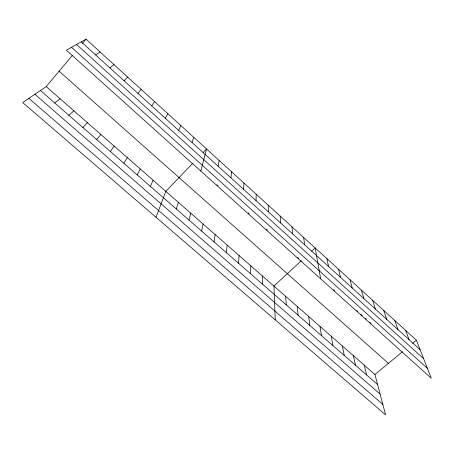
<?xml version="1.0" encoding="UTF-8"?>
<svg xmlns="http://www.w3.org/2000/svg" width="454" height="454" viewBox="0 0 454 454"><rect width="100%" height="100%" fill="white"/><g stroke="black" fill="none" stroke-linecap="round" stroke-linejoin="round"><path stroke-width="0.68" d="M256.062 200.662L256.169 194.193M250.58 273.768L250.812 265.8M238.543 263.269L239.065 255.511M243.554 189.301L243.968 183.076M226.37 252.657L227.193 245.115M230.893 177.803L231.631 171.833M214.061 241.92L215.185 234.599M218.085 166.17L219.157 160.461M201.61 231.063L203.046 223.964M189.023 220.082L190.776 213.215M200.816 171.084L206.53 148.963L203.103 152.527M176.288 208.976L178.365 202.348M192.014 142.488L193.762 137.324M156.034 217.284L165.818 191.355L192.876 163.179M178.745 130.44L180.845 125.554M150.376 186.378L153.123 180.238M137.193 174.881L140.292 168.996M165.313 118.239L167.776 113.642M123.857 163.253L127.307 157.629M151.721 105.895L154.553 101.594M110.362 151.483L114.175 146.126M137.965 93.399L141.177 89.398M96.702 139.571L100.89 134.492M46.189 86.572L374.936 374.522L385.605 414.854L22.7 102.542L46.189 86.572L72.203 55.609M82.452 43.414L86.033 39.146L416.42 340.228L431.3 378.273L66.369 50.224L86.033 39.146M82.889 127.523L87.452 122.722M124.038 80.75L127.636 77.061M301.337 260.715L273.927 286.048L275.266 319.894M311.688 251.153L315.155 247.952L320.683 278.835M68.9 115.327L73.86 110.81M109.942 67.947L113.937 64.576M374.936 374.522L402.528 351.714M412.663 343.332L416.42 340.228M54.747 102.984L60.104 98.762M95.669 54.985L100.067 51.938M28.857 98.353L382.841 404.395M34.873 94.262L380.117 394.095M40.423 90.488L377.58 384.527M59.111 71.187L388.425 363.37M216.893 184.778L217.931 185.709M248.19 212.92L249.235 213.862M266.385 229.281L267.406 230.201M297.671 257.418L298.721 258.36M333.571 289.703L334.615 290.645M356.736 310.536L357.758 311.455M360.799 314.191L362.315 315.553M365.345 318.277L366.355 319.185M369.897 322.368L370.941 323.31M71.533 47.312L427.435 368.393M76.573 44.475L423.633 358.677M81.215 41.859L420.103 349.654M405.655 330.416L409.105 339.666M394.77 320.501L397.982 329.559M383.772 310.474L386.734 319.344M372.649 300.344L375.362 309.015M361.401 290.095L363.858 298.567M350.034 279.732L352.225 288.006M364.187 365.107L366.599 374.947M338.536 269.256L340.46 277.315M353.326 355.59L355.493 365.266M326.914 258.661L328.56 266.509M342.344 345.976L344.268 355.476M331.244 336.255L332.924 345.579M320.03 326.432L321.449 335.574M303.618 237.436L304.702 244.842M308.692 316.5L309.844 325.456M291.956 226.807L292.751 233.986M297.228 306.461L298.113 315.224M280.158 216.053L280.663 223.005M285.64 296.309L286.253 304.878M268.229 205.185L268.433 211.899M262.429 275.981L262.48 284.147"/></g></svg>
